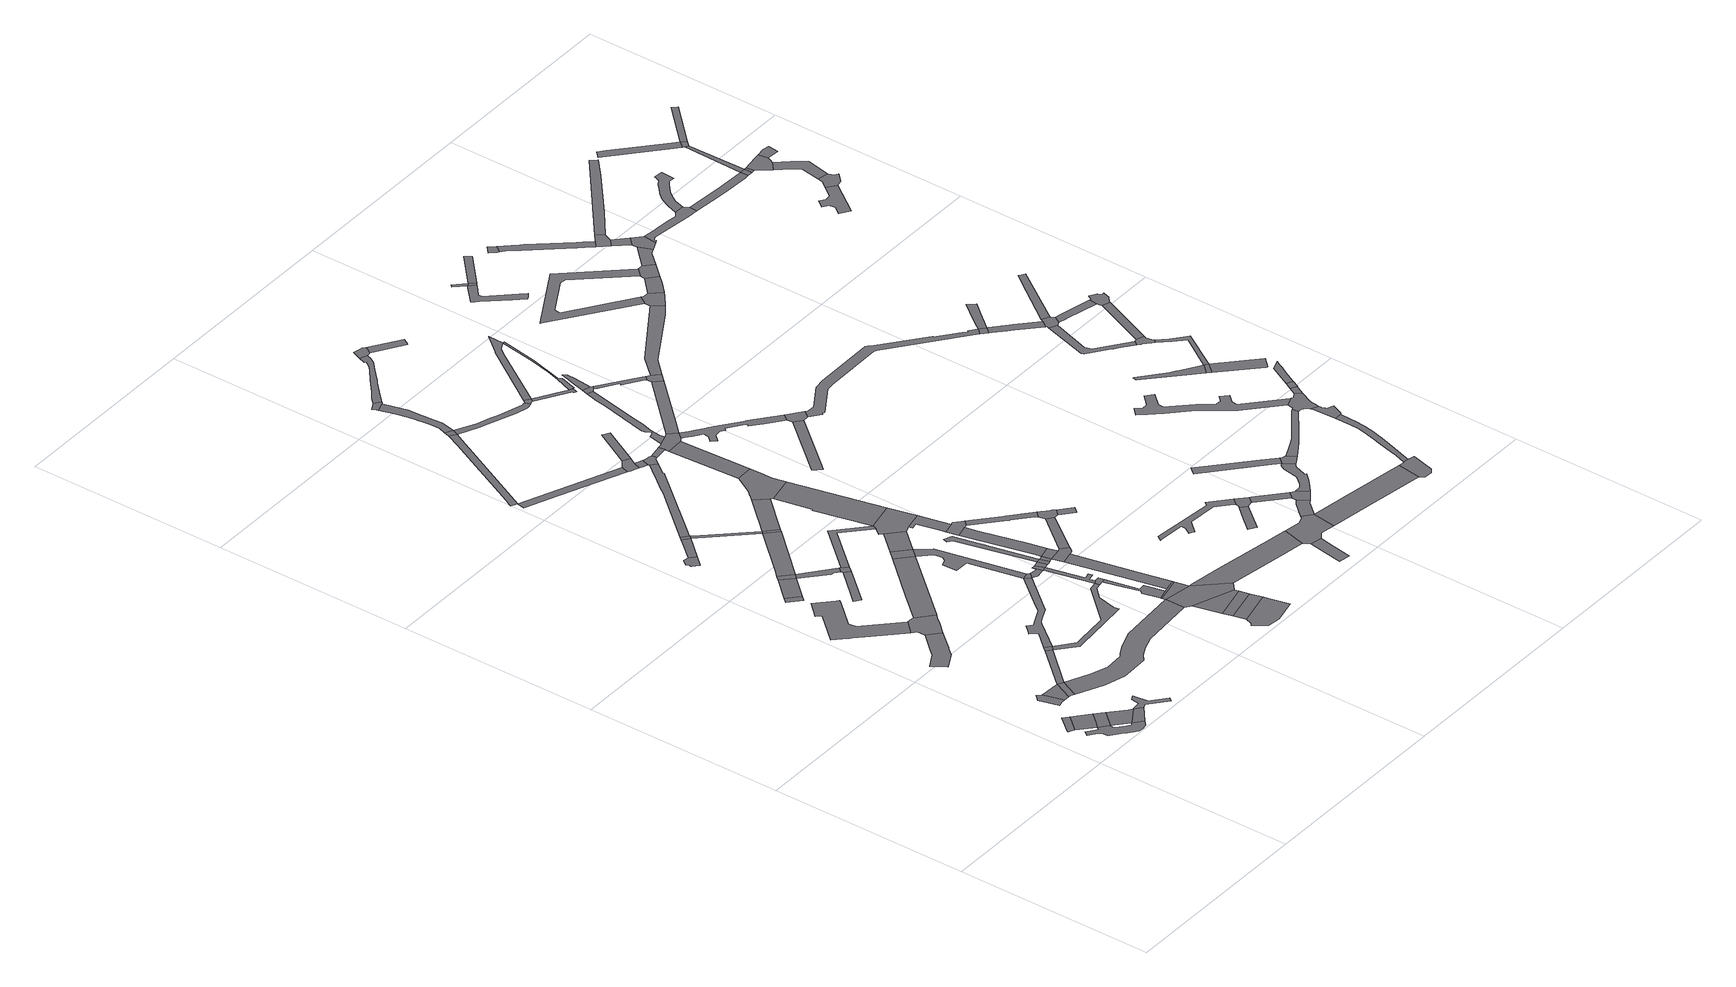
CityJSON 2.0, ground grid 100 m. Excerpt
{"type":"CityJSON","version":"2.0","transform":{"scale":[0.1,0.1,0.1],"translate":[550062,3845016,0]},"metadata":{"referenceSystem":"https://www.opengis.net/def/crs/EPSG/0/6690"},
"CityObjects":{
"road1":{"type":"Road","geometry":[{"type":"MultiSurface","lod":"1","boundaries":[[[0,1,2,3,4,5,6]]]}]},
"road2":{"type":"Road","attributes":{"RoadStructureAttribute.sectionType":"1"},"geometry":[{"type":"MultiSurface","lod":"1","boundaries":[[[6,5,4,3,7,8,9]]]}]},
"road3":{"type":"Road","geometry":[{"type":"MultiSurface","lod":"1","boundaries":[[[10,11,12,13,14,15,16,17,18,19,20,21,22,23,24,25,26,27,28,29,7]]]}]},
"road4":{"type":"Road","geometry":[{"type":"MultiSurface","lod":"1","boundaries":[[[9,8,7,29,30]]]}]},
"road5":{"type":"Road","attributes":{"RoadStructureAttribute.sectionType":"1"},"geometry":[{"type":"MultiSurface","lod":"1","boundaries":[[[31,30,29,24,32]]]}]},
"road6":{"type":"Road","geometry":[{"type":"MultiSurface","lod":"1","boundaries":[[[33,34,35,36,37,38]]]}]},
"road7":{"type":"Road","geometry":[{"type":"MultiSurface","lod":"1","boundaries":[[[32,24,23,39]]]}]},
"road8":{"type":"Road","attributes":{"RoadStructureAttribute.sectionType":"1"},"geometry":[{"type":"MultiSurface","lod":"1","boundaries":[[[38,37,40,41]]]}]},
"road9":{"type":"Road","geometry":[{"type":"MultiSurface","lod":"1","boundaries":[[[41,40,42,43,44]]]}]},
"road10":{"type":"Road","geometry":[{"type":"MultiSurface","lod":"1","boundaries":[[[45,46,47,48,32,39,49,50,51]]]}]},
"road11":{"type":"Road","attributes":{"RoadStructureAttribute.sectionType":"1"},"geometry":[{"type":"MultiSurface","lod":"1","boundaries":[[[52,53,54,55,56,57,58,59,60]]]}]},
"road12":{"type":"Road","attributes":{"RoadStructureAttribute.sectionType":"1"},"geometry":[{"type":"MultiSurface","lod":"1","boundaries":[[[61,41,44,62]]]}]},
"road13":{"type":"Road","attributes":{"RoadStructureAttribute.sectionType":"1"},"geometry":[{"type":"MultiSurface","lod":"1","boundaries":[[[63,64,65,66,67,68,69,70,71,72,73,74,75,76,77,78]]]}]},
"road14":{"type":"Road","attributes":{"RoadStructureAttribute.sectionType":"1"},"geometry":[{"type":"MultiSurface","lod":"1","boundaries":[[[79,80,81,82]]]}]},
"road15":{"type":"Road","geometry":[{"type":"MultiSurface","lod":"1","boundaries":[[[83,78,77,84,85,52,60,86,87,88,89,90]]]}]},
"road16":{"type":"Road","geometry":[{"type":"MultiSurface","lod":"1","boundaries":[[[91,92,61,62,93]]]}]},
"road17":{"type":"Road","attributes":{"RoadStructureAttribute.sectionType":"1"},"geometry":[{"type":"MultiSurface","lod":"1","boundaries":[[[94,79,82,95]]]}]},
"road18":{"type":"Road","geometry":[{"type":"MultiSurface","lod":"1","boundaries":[[[96,97,98,99,100,101,102,103,104,105,106,107]]]}]},
"road19":{"type":"Road","attributes":{"RoadStructureAttribute.sectionType":"1"},"geometry":[{"type":"MultiSurface","lod":"1","boundaries":[[[108,109,110,111,112,113,114,44,43,115,116,117,118,119,120,121]]]}]},
"road20":{"type":"Road","geometry":[{"type":"MultiSurface","lod":"1","boundaries":[[[122,94,95,123]]]}]},
"road21":{"type":"Road","geometry":[{"type":"MultiSurface","lod":"1","boundaries":[[[124,125,126,127,128]]]}]},
"road22":{"type":"Road","attributes":{"RoadStructureAttribute.sectionType":"1"},"geometry":[{"type":"MultiSurface","lod":"1","boundaries":[[[129,130,131,107,106,105,132]]]}]},
"road23":{"type":"Road","attributes":{"RoadStructureAttribute.sectionType":"1"},"geometry":[{"type":"MultiSurface","lod":"1","boundaries":[[[123,95,133,134,135,136]]]}]},
"road24":{"type":"Road","attributes":{"RoadStructureAttribute.sectionType":"1"},"geometry":[{"type":"MultiSurface","lod":"1","boundaries":[[[137,138,90,89,139]]]}]},
"road25":{"type":"Road","geometry":[{"type":"MultiSurface","lod":"1","boundaries":[[[140,129,132,141]]]}]},
"road26":{"type":"Road","attributes":{"RoadStructureAttribute.sectionType":"1"},"geometry":[{"type":"MultiSurface","lod":"1","boundaries":[[[142,143,144,145,146,147,148,149,150,91,93,151,152,153,154,155,156,157]]]}]},
"road27":{"type":"Road","geometry":[{"type":"MultiSurface","lod":"1","boundaries":[[[136,135,124,128,158,159]]]}]},
"road28":{"type":"Road","attributes":{"RoadStructureAttribute.sectionType":"1"},"geometry":[{"type":"MultiSurface","lod":"1","boundaries":[[[160,161,162,163,164,165,166,93,62,167,168,169,170,171,172,173,174,175]]]}]},
"road29":{"type":"Road","attributes":{"RoadStructureAttribute.sectionType":"1"},"geometry":[{"type":"MultiSurface","lod":"1","boundaries":[[[176,177,122,123,178]]]}]},
"road30":{"type":"Road","attributes":{"RoadStructureAttribute.sectionType":"1"},"geometry":[{"type":"MultiSurface","lod":"1","boundaries":[[[179,180,141,132,176,181]]]}]},
"road31":{"type":"Road","attributes":{"RoadStructureAttribute.sectionType":"1"},"geometry":[{"type":"MultiSurface","lod":"1","boundaries":[[[182,183,184,185,186,187,188,189]]]}]},
"road32":{"type":"Road","geometry":[{"type":"MultiSurface","lod":"1","boundaries":[[[181,176,178,190]]]}]},
"road33":{"type":"Road","attributes":{"RoadStructureAttribute.sectionType":"1"},"geometry":[{"type":"MultiSurface","lod":"1","boundaries":[[[187,191,192,193,194,195]]]}]},
"road34":{"type":"Road","geometry":[{"type":"MultiSurface","lod":"1","boundaries":[[[196,137,139,197]]]}]},
"road35":{"type":"Road","attributes":{"RoadStructureAttribute.sectionType":"1"},"geometry":[{"type":"MultiSurface","lod":"1","boundaries":[[[198,159,158,199,200,201]]]}]},
"road36":{"type":"Road","attributes":{"RoadStructureAttribute.sectionType":"1"},"geometry":[{"type":"MultiSurface","lod":"1","boundaries":[[[202,203,204,205,206,207,208,140,141,209,210,211,212,213,214,215,216]]]}]},
"road37":{"type":"Road","geometry":[{"type":"MultiSurface","lod":"1","boundaries":[[[217,142,157,218]]]}]},
"road38":{"type":"Road","attributes":{"RoadStructureAttribute.sectionType":"1"},"geometry":[{"type":"MultiSurface","lod":"1","boundaries":[[[219,220,197,139,221,222,223,224,225,226,227,142,217]]]}]},
"road39":{"type":"Road","attributes":{"RoadStructureAttribute.sectionType":"1"},"geometry":[{"type":"MultiSurface","lod":"1","boundaries":[[[228,229,230,218,157,231,232]]]}]},
"road40":{"type":"Road","attributes":{"RoadStructureAttribute.sectionType":"1"},"geometry":[{"type":"MultiSurface","lod":"1","boundaries":[[[233,234,235,236,237,181,190,238,239]]]}]},
"road41":{"type":"Road","attributes":{"RoadStructureAttribute.sectionType":"1"},"geometry":[{"type":"MultiSurface","lod":"1","boundaries":[[[240,196,197,241]]]}]},
"road42":{"type":"Road","geometry":[{"type":"MultiSurface","lod":"1","boundaries":[[[242,243,160,175,244,245]]]}]},
"road43":{"type":"Road","geometry":[{"type":"MultiSurface","lod":"1","boundaries":[[[246,228,232,247]]]}]},
"road44":{"type":"Road","attributes":{"RoadStructureAttribute.sectionType":"1"},"geometry":[{"type":"MultiSurface","lod":"1","boundaries":[[[248,249,250,251,247,232,252,160,243]]]}]},
"road45":{"type":"Road","attributes":{"RoadStructureAttribute.sectionType":"1"},"geometry":[{"type":"MultiSurface","lod":"1","boundaries":[[[253,254,255,256,245,244,257,258,259,260,261]]]}]},
"road46":{"type":"Road","attributes":{"RoadStructureAttribute.sectionType":"1"},"geometry":[{"type":"MultiSurface","lod":"1","boundaries":[[[262,246,247,263]]]}]},
"road47":{"type":"Road","attributes":{"RoadStructureAttribute.sectionType":"1"},"geometry":[{"type":"MultiSurface","lod":"1","boundaries":[[[264,265,266,267,268,269,270,271]]]}]},
"road48":{"type":"Road","attributes":{"RoadStructureAttribute.sectionType":"1"},"geometry":[{"type":"MultiSurface","lod":"1","boundaries":[[[272,273,274,261,260,275,276]]]}]},
"road49":{"type":"Road","geometry":[{"type":"MultiSurface","lod":"1","boundaries":[[[276,275,108,277]]]}]},
"road50":{"type":"Road","geometry":[{"type":"MultiSurface","lod":"1","boundaries":[[[278,279,280,266,265]]]}]},
"road51":{"type":"Road","attributes":{"RoadStructureAttribute.sectionType":"1"},"geometry":[{"type":"MultiSurface","lod":"1","boundaries":[[[281,282,283,284]]]}]},
"road52":{"type":"Road","attributes":{"RoadStructureAttribute.sectionType":"1"},"geometry":[{"type":"MultiSurface","lod":"1","boundaries":[[[283,282,279,278]]]}]},
"road53":{"type":"Road","geometry":[{"type":"MultiSurface","lod":"1","boundaries":[[[285,262,263,286,287]]]}]},
"road54":{"type":"Road","geometry":[{"type":"MultiSurface","lod":"1","boundaries":[[[288,289,290,291,292,293,294,295,262,285]]]}]},
"road55":{"type":"Road","geometry":[{"type":"MultiSurface","lod":"1","boundaries":[[[296,182,189,297]]]}]},
"road56":{"type":"Road","attributes":{"RoadStructureAttribute.sectionType":"1"},"geometry":[{"type":"MultiSurface","lod":"1","boundaries":[[[298,285,287,299]]]}]},
"road57":{"type":"Road","geometry":[{"type":"MultiSurface","lod":"1","boundaries":[[[108,121,281,284,300,277]]]}]},
"road58":{"type":"Road","attributes":{"RoadStructureAttribute.sectionType":"1"},"geometry":[{"type":"MultiSurface","lod":"1","boundaries":[[[301,302,303,304,273,272]]]}]},
"road59":{"type":"Road","geometry":[{"type":"MultiSurface","lod":"1","boundaries":[[[305,201,200,306,307,308,240,241,309,310,311,312]]]}]},
"road60":{"type":"Road","geometry":[{"type":"MultiSurface","lod":"1","boundaries":[[[313,314,195,194,315,316,317,318,319]]]}]},
"road61":{"type":"Road","attributes":{"RoadStructureAttribute.sectionType":"1"},"geometry":[{"type":"MultiSurface","lod":"1","boundaries":[[[320,321,322,323,324,325,326,327,328,329,330,331,332,333,334,296,297]]]}]},
"road62":{"type":"Road","geometry":[{"type":"MultiSurface","lod":"1","boundaries":[[[335,298,299,336]]]}]},
"road63":{"type":"Road","attributes":{"RoadStructureAttribute.sectionType":"1"},"geometry":[{"type":"MultiSurface","lod":"1","boundaries":[[[337,338,339,340,341,298,335]]]}]},
"road64":{"type":"Road","attributes":{"RoadStructureAttribute.sectionType":"1"},"geometry":[{"type":"MultiSurface","lod":"1","boundaries":[[[342,343,318,317,344,345,346]]]}]},
"road65":{"type":"Road","geometry":[{"type":"MultiSurface","lod":"1","boundaries":[[[347,336,299,303,302,348,349,350,351]]]}]},
"road66":{"type":"Road","attributes":{"RoadStructureAttribute.sectionType":"1"},"geometry":[{"type":"MultiSurface","lod":"1","boundaries":[[[352,353,312,311,354,355,356,357,358,359,360]]]}]},
"road67":{"type":"Road","attributes":{"RoadStructureAttribute.sectionType":"1"},"geometry":[{"type":"MultiSurface","lod":"1","boundaries":[[[361,362,363,364,365,366,367,201,305]]]}]},
"road68":{"type":"Road","geometry":[{"type":"MultiSurface","lod":"1","boundaries":[[[368,369,370,371,372,326,325,373,374]]]}]},
"road69":{"type":"Road","geometry":[{"type":"MultiSurface","lod":"1","boundaries":[[[375,376,377,378,379,380,381,382,383,384,385,233,239,362,361]]]}]},
"road70":{"type":"Road","geometry":[{"type":"MultiSurface","lod":"1","boundaries":[[[386,387,388,360,359,340,339,389,390,391,392]]]}]},
"road71":{"type":"Road","geometry":[{"type":"MultiSurface","lod":"1","boundaries":[[[393,394,395,396,346,345,202,216,397,398,399]]]}]},
"road72":{"type":"Road","attributes":{"RoadStructureAttribute.sectionType":"1"},"geometry":[{"type":"MultiSurface","lod":"1","boundaries":[[[400,401,402,313,319]]]}]},
"road73":{"type":"Road","attributes":{"RoadStructureAttribute.sectionType":"1"},"geometry":[{"type":"MultiSurface","lod":"1","boundaries":[[[403,404,405,406,407,408,297,189,409,410,411,412,413,414,415,416,417]]]}]},
"road74":{"type":"Road","attributes":{"RoadStructureAttribute.sectionType":"1"},"geometry":[{"type":"MultiSurface","lod":"1","boundaries":[[[418,419,399,398,420]]]}]},
"road75":{"type":"Road","attributes":{"RoadStructureAttribute.sectionType":"1"},"geometry":[{"type":"MultiSurface","lod":"1","boundaries":[[[421,422,381,380]]]}]},
"road76":{"type":"Road","attributes":{"RoadStructureAttribute.sectionType":"1"},"geometry":[{"type":"MultiSurface","lod":"1","boundaries":[[[423,424,347,351,425,426]]]}]},
"road77":{"type":"Road","attributes":{"RoadStructureAttribute.sectionType":"1"},"geometry":[{"type":"MultiSurface","lod":"1","boundaries":[[[427,428,429,430,392,391,431,432,433,434,435,436]]]}]},
"road78":{"type":"Road","attributes":{"RoadStructureAttribute.sectionType":"1"},"geometry":[{"type":"MultiSurface","lod":"1","boundaries":[[[437,438,439,440,441,442,443,444,445,368,374,446,447,448,449,450,451,452,453,454]]]}]},
"road79":{"type":"Road","geometry":[{"type":"MultiSurface","lod":"1","boundaries":[[[455,456,457,458,418,420,459,422,421,460,461,462]]]}]},
"road80":{"type":"Road","attributes":{"RoadStructureAttribute.sectionType":"1"},"geometry":[{"type":"MultiSurface","lod":"1","boundaries":[[[463,464,465,277,300,466,467,468]]]}]},
"road81":{"type":"Road","geometry":[{"type":"MultiSurface","lod":"1","boundaries":[[[469,470,471,472,436,435,473,474,423,426,475,476,477]]]}]},
"road82":{"type":"Road","geometry":[{"type":"MultiSurface","lod":"1","boundaries":[[[478,479,417,416,480,481,482,483]]]}]},
"road83":{"type":"Road","attributes":{"RoadStructureAttribute.sectionType":"1"},"geometry":[{"type":"MultiSurface","lod":"1","boundaries":[[[484,485,486,487,488,489,490,491,492,493,457,456,494,495,496,497,498]]]}]},
"road84":{"type":"Road","geometry":[{"type":"MultiSurface","lod":"1","boundaries":[[[499,500,501,477,476]]]}]},
"road85":{"type":"Road","attributes":{"RoadStructureAttribute.sectionType":"1"},"geometry":[{"type":"MultiSurface","lod":"1","boundaries":[[[502,503,504,505,506,507,508,509,510,483,482]]]}]},
"road86":{"type":"Road","geometry":[{"type":"MultiSurface","lod":"1","boundaries":[[[511,437,454,512,513,514,515,516,517]]]}]},
"road87":{"type":"Road","attributes":{"RoadStructureAttribute.sectionType":"1"},"geometry":[{"type":"MultiSurface","lod":"1","boundaries":[[[518,519,520,521,522,523]]]}]},
"road88":{"type":"Road","attributes":{"RoadStructureAttribute.sectionType":"1"},"geometry":[{"type":"MultiSurface","lod":"1","boundaries":[[[524,525,526,527,528,529,530,531,462,461,532,533,534,535,536,537,538,539,540,541,542,543,544,545,546,547,548,549,550,551,552,553,554,555]]]}]},
"road89":{"type":"Road","attributes":{"RoadStructureAttribute.sectionType":"1"},"geometry":[{"type":"MultiSurface","lod":"1","boundaries":[[[556,557,558,559,560,561]]]}]},
"road90":{"type":"Road","attributes":{"RoadStructureAttribute.sectionType":"1"},"geometry":[{"type":"MultiSurface","lod":"1","boundaries":[[[562,563,564,455,462,565,566]]]}]},
"road91":{"type":"Road","attributes":{"RoadStructureAttribute.sectionType":"1"},"geometry":[{"type":"MultiSurface","lod":"1","boundaries":[[[567,568,569,570,571,572,573,574,575,576,577,578,579,580,581,582,583,584,585]]]}]},
"road92":{"type":"Road","geometry":[{"type":"MultiSurface","lod":"1","boundaries":[[[586,484,498,587,588,589]]]}]},
"road93":{"type":"Road","geometry":[{"type":"MultiSurface","lod":"1","boundaries":[[[590,591,592,514,513]]]}]},
"road94":{"type":"Road","attributes":{"RoadStructureAttribute.sectionType":"1"},"geometry":[{"type":"MultiSurface","lod":"1","boundaries":[[[593,594,595,478,483,596,597,598,599]]]}]},
"road95":{"type":"Road","attributes":{"RoadStructureAttribute.sectionType":"1"},"geometry":[{"type":"MultiSurface","lod":"1","boundaries":[[[600,601,602,603,604,605,586,589]]]}]},
"road96":{"type":"Road","attributes":{"RoadStructureAttribute.sectionType":"1"},"geometry":[{"type":"MultiSurface","lod":"1","boundaries":[[[606,607,608,609,610,611,612,613,614,615,599]]]}]},
"road97":{"type":"Road","geometry":[{"type":"MultiSurface","lod":"1","boundaries":[[[616,617,618,619,620,621,622,623,624]]]}]},
"road98":{"type":"Road","attributes":{"RoadStructureAttribute.sectionType":"1"},"geometry":[{"type":"MultiSurface","lod":"1","boundaries":[[[625,626,588,587,627,628,629,630,631,632,633,634]]]}]},
"road99":{"type":"Road","geometry":[{"type":"MultiSurface","lod":"1","boundaries":[[[635,636,637,468,467,556,561,638,639,640]]]}]},
"road100":{"type":"Road","geometry":[{"type":"MultiSurface","lod":"1","boundaries":[[[555,554,518,523,641,642]]]}]},
"road101":{"type":"Road","geometry":[{"type":"MultiSurface","lod":"1","boundaries":[[[634,633,643,562,566,644,645]]]}]},
"road102":{"type":"Road","geometry":[{"type":"MultiSurface","lod":"1","boundaries":[[[585,584,646,647,616,624,648,649]]]}]},
"road103":{"type":"Road","attributes":{"RoadStructureAttribute.sectionType":"1"},"geometry":[{"type":"MultiSurface","lod":"1","boundaries":[[[650,651,635,640,652,653]]]}]},
"road104":{"type":"Road","attributes":{"RoadStructureAttribute.sectionType":"1"},"geometry":[{"type":"MultiSurface","lod":"1","boundaries":[[[654,649,648,655,656,657]]]}]},
"road105":{"type":"Road","geometry":[{"type":"MultiSurface","lod":"1","boundaries":[[[657,656,650,653,658,659,660]]]}]},
"road106":{"type":"Road","attributes":{"RoadStructureAttribute.sectionType":"1"},"geometry":[{"type":"MultiSurface","lod":"1","boundaries":[[[661,640,639,662,663,664]]]}]},
"road107":{"type":"Road","attributes":{"RoadStructureAttribute.sectionType":"1"},"geometry":[{"type":"MultiSurface","lod":"1","boundaries":[[[665,666,667,668,669,670,671]]]}]},
"road108":{"type":"Road","attributes":{"RoadStructureAttribute.sectionType":"1"},"geometry":[{"type":"MultiSurface","lod":"1","boundaries":[[[670,672,673,674,675,676,677,660,659,678,679,680,681,682,683,684,685,686]]]}]},
"road109":{"type":"Road","attributes":{"RoadStructureAttribute.sectionType":"1"},"geometry":[{"type":"MultiSurface","lod":"1","boundaries":[[[687,688,645,644,689,690,691]]]}]},
"road110":{"type":"Road","attributes":{"RoadStructureAttribute.sectionType":"1"},"geometry":[{"type":"MultiSurface","lod":"1","boundaries":[[[692,693,694,695,696,697,698,699,700,701,702,703,704,705,706]]]}]},
"road111":{"type":"Road","geometry":[{"type":"MultiSurface","lod":"1","boundaries":[[[707,708,692,709]]]}]},
"road112":{"type":"Road","geometry":[{"type":"MultiSurface","lod":"1","boundaries":[[[710,671,670,686,711,712,713]]]}]},
"road113":{"type":"Road","geometry":[{"type":"MultiSurface","lod":"1","boundaries":[[[709,692,706,714]]]}]},
"road114":{"type":"Road","attributes":{"RoadStructureAttribute.sectionType":"1"},"geometry":[{"type":"MultiSurface","lod":"1","boundaries":[[[715,716,717,718,719,720,721,722,723,724,725,726,727,728,729,642,641,730,731,732,733,734,735,736,737,738,739,740]]]}]},
"road115":{"type":"Road","attributes":{"RoadStructureAttribute.sectionType":"1"},"geometry":[{"type":"MultiSurface","lod":"1","boundaries":[[[741,742,743,744,745,746,747,748,749,750,751,752,753]]]}]},
"road116":{"type":"Road","attributes":{"RoadStructureAttribute.sectionType":"1"},"geometry":[{"type":"MultiSurface","lod":"1","boundaries":[[[754,709,714,755]]]}]},
"road117":{"type":"Road","geometry":[{"type":"MultiSurface","lod":"1","boundaries":[[[756,664,663,757,758,759,760,761,762,763]]]}]},
"road118":{"type":"Road","geometry":[{"type":"MultiSurface","lod":"1","boundaries":[[[764,765,747,746,766,767,687,691,768,769,770]]]}]},
"road119":{"type":"Road","attributes":{"RoadStructureAttribute.sectionType":"1"},"geometry":[{"type":"MultiSurface","lod":"1","boundaries":[[[771,772,773,774,775,713,712,776,777,778,779,780]]]}]},
"road120":{"type":"Road","geometry":[{"type":"MultiSurface","lod":"1","boundaries":[[[781,782,783,784,785,786,787,788,789,790,791,792,793,794,795,796,797,798,799,800,801,802,803]]]}]},
"road121":{"type":"Road","attributes":{"RoadStructureAttribute.sectionType":"1"},"geometry":[{"type":"MultiSurface","lod":"1","boundaries":[[[804,805,770,769,806,807,808]]]}]},
"road122":{"type":"Road","attributes":{"RoadStructureAttribute.sectionType":"1"},"geometry":[{"type":"MultiSurface","lod":"1","boundaries":[[[809,810,811,812,813,814,815,816,817,818,819,820,821,822,823,824,825,826,827,828,763,762]]]}]},
"road123":{"type":"Road","geometry":[{"type":"MultiSurface","lod":"1","boundaries":[[[829,830,831,832,833]]]}]},
"road124":{"type":"Road","geometry":[{"type":"MultiSurface","lod":"1","boundaries":[[[753,752,804,808,834,835]]]}]},
"road125":{"type":"Road","attributes":{"RoadStructureAttribute.sectionType":"1"},"geometry":[{"type":"MultiSurface","lod":"1","boundaries":[[[836,837,838,839,840,841,833,832,842,843,844,845,846,847,848,849,850]]]}]},
"road126":{"type":"Road","geometry":[{"type":"MultiSurface","lod":"1","boundaries":[[[851,852,853,821,820,854,855,856,857,858,859,860]]]}]},
"road127":{"type":"Road","geometry":[{"type":"MultiSurface","lod":"1","boundaries":[[[861,862,863,803,802,864,865,866,771,780,867,868,869,870,871,872,873,874,875,851,860,876,877,878,879,880,881]]]}]},
"road128":{"type":"Road","attributes":{"RoadStructureAttribute.sectionType":"1"},"geometry":[{"type":"MultiSurface","lod":"1","boundaries":[[[882,883,884,885,886,887,888,889,890,891,892]]]}]},
"road129":{"type":"Road","geometry":[{"type":"MultiSurface","lod":"1","boundaries":[[[740,739,893,894]]]}]},
"road130":{"type":"Road","attributes":{"RoadStructureAttribute.sectionType":"1"},"geometry":[{"type":"MultiSurface","lod":"1","boundaries":[[[895,896,835,834,897,898]]]}]},
"road131":{"type":"Road","attributes":{"RoadStructureAttribute.sectionType":"1"},"geometry":[{"type":"MultiSurface","lod":"1","boundaries":[[[899,861,881,900,901,902]]]}]},
"road132":{"type":"Road","geometry":[{"type":"MultiSurface","lod":"1","boundaries":[[[903,904,850,849,905,906,907]]]}]},
"road133":{"type":"Road","geometry":[{"type":"MultiSurface","lod":"1","boundaries":[[[892,891,908,909]]]}]},
"road134":{"type":"Road","attributes":{"RoadStructureAttribute.sectionType":"1"},"geometry":[{"type":"MultiSurface","lod":"1","boundaries":[[[910,911,912,913,914,915,894,893,916,917,918,919,920]]]}]},
"road135":{"type":"Road","attributes":{"RoadStructureAttribute.sectionType":"1"},"geometry":[{"type":"MultiSurface","lod":"1","boundaries":[[[906,905,921,922]]]}]},
"road136":{"type":"Road","geometry":[{"type":"MultiSurface","lod":"1","boundaries":[[[923,899,902,924,925]]]}]},
"road137":{"type":"Road","geometry":[{"type":"MultiSurface","lod":"1","boundaries":[[[926,927,928,929,930,931,932,740,894]]]}]},
"road138":{"type":"Road","attributes":{"RoadStructureAttribute.sectionType":"1"},"geometry":[{"type":"MultiSurface","lod":"1","boundaries":[[[933,934,935,936,937,938,939,940,941,942,943,944,945,946]]]}]},
"road139":{"type":"Road","geometry":[{"type":"MultiSurface","lod":"1","boundaries":[[[947,922,921,948,895,898,949,950]]]}]},
"road140":{"type":"Road","attributes":{"RoadStructureAttribute.sectionType":"1"},"geometry":[{"type":"MultiSurface","lod":"1","boundaries":[[[951,909,908,952,953,954]]]}]},
"road141":{"type":"Road","attributes":{"RoadStructureAttribute.sectionType":"1"},"geometry":[{"type":"MultiSurface","lod":"1","boundaries":[[[955,956,957,958,959,960,961,923,925]]]}]},
"road142":{"type":"Road","geometry":[{"type":"MultiSurface","lod":"1","boundaries":[[[962,920,919,963,933,946,964,965,966]]]}]},
"road143":{"type":"Road","geometry":[{"type":"MultiSurface","lod":"1","boundaries":[[[967,968,942,941,969,970,971,972,973,974,975,976,977,978,979]]]}]},
"road144":{"type":"Road","attributes":{"RoadStructureAttribute.sectionType":"1"},"geometry":[{"type":"MultiSurface","lod":"1","boundaries":[[[980,981,982,976,975,983,984,892,909]]]}]},
"road145":{"type":"Road","attributes":{"RoadStructureAttribute.sectionType":"1"},"geometry":[{"type":"MultiSurface","lod":"1","boundaries":[[[985,986,987,988,965,964,989,990,991,992]]]}]},
"road146":{"type":"Road","attributes":{"RoadStructureAttribute.sectionType":"1"},"geometry":[{"type":"MultiSurface","lod":"1","boundaries":[[[993,967,979,994]]]}]},
"road147":{"type":"Road","geometry":[{"type":"MultiSurface","lod":"1","boundaries":[[[995,996,997,998,999,950,949,1000,1001,1002,1003,1004,1005,1006,1007,1008,1009]]]}]},
"road148":{"type":"Road","geometry":[{"type":"MultiSurface","lod":"1","boundaries":[[[1010,1011,1012,1013,1014,1015,1016,962,966]]]}]},
"road149":{"type":"Road","attributes":{"RoadStructureAttribute.sectionType":"1"},"geometry":[{"type":"MultiSurface","lod":"1","boundaries":[[[1017,1018,903,907,1019,1020,1021]]]}]},
"road150":{"type":"Road","geometry":[{"type":"MultiSurface","lod":"1","boundaries":[[[1022,1023,1024,992,991,993,994,1025,1026,1027,1028,1029,1030,1031,1032]]]}]},
"road151":{"type":"Road","attributes":{"RoadStructureAttribute.sectionType":"1"},"geometry":[{"type":"MultiSurface","lod":"1","boundaries":[[[1033,1034,1035,1036,1037,1038,1039,1040,1041,1042,1043,1044,1045,1046,1047,1048,1049,1050,1051,1052,1009,1008]]]}]},
"road152":{"type":"Road","attributes":{"RoadStructureAttribute.sectionType":"1"},"geometry":[{"type":"MultiSurface","lod":"1","boundaries":[[[1053,1054,1055,1007,1006,1056,1057,1058,1059,1060]]]}]},
"road153":{"type":"Road","geometry":[{"type":"MultiSurface","lod":"1","boundaries":[[[1061,1062,1063,1064,1065,1066,1067,1068,1069,1070,1071,1072]]]}]},
"road154":{"type":"Road","attributes":{"RoadStructureAttribute.sectionType":"1"},"geometry":[{"type":"MultiSurface","lod":"1","boundaries":[[[1073,1074,1075,1076,1077,1078,1079,1080,1081]]]}]},
"road155":{"type":"Road","geometry":[{"type":"MultiSurface","lod":"1","boundaries":[[[1060,1059,1082,1083]]]}]},
"road156":{"type":"Road","geometry":[{"type":"MultiSurface","lod":"1","boundaries":[[[1084,1083,1082,1085]]]}]},
"road157":{"type":"Road","attributes":{"RoadStructureAttribute.sectionType":"1"},"geometry":[{"type":"MultiSurface","lod":"1","boundaries":[[[1086,1060,1083,1087]]]}]},
"road158":{"type":"Road","geometry":[{"type":"MultiSurface","lod":"1","boundaries":[[[1088,1089,1090,1061,1072,1091,1092,1093,1094,1095]]]}]},
"road159":{"type":"Road","attributes":{"RoadStructureAttribute.sectionType":"1"},"geometry":[{"type":"MultiSurface","lod":"1","boundaries":[[[1096,1097,1084,1085,1098,1099,1100,1101]]]}]},
"road160":{"type":"Road","attributes":{"RoadStructureAttribute.sectionType":"1"},"geometry":[{"type":"MultiSurface","lod":"1","boundaries":[[[1102,1103,1099,1098,1104,1105,1088,1095]]]}]},
"road161":{"type":"Road","geometry":[{"type":"MultiSurface","lod":"1","boundaries":[[[1081,1080,1086,1087,1106]]]}]},
"road162":{"type":"Road","geometry":[{"type":"MultiSurface","lod":"1","boundaries":[[[1107,1096,1101,1108,1109,1110]]]}]},
"road163":{"type":"Road","attributes":{"RoadStructureAttribute.sectionType":"1"},"geometry":[{"type":"MultiSurface","lod":"1","boundaries":[[[1111,1081,1106,1112]]]}]}
},
"vertices":[
[172,335,0],[110,258,0],[106,249,0],[135,237,0],[187,297,0],[188,297,0],[200,311,0],
[210,170,0],[228,191,0],[275,245,0],
[199,156,0],[151,193,0],[136,170,0],[174,141,0],[184,126,0],[187,98,0],[194,91,0],[247,51,0],[252,42,0],[275,22,0],[297,9,0],[320,5,0],[347,12,0],[368,34,0],[325,70,0],[312,62,0],[292,74,0],[257,104,0],[249,119,0],[253,132,0],
[318,207,0],
[394,140,0],[410,126,0],
[240,523,0],[215,496,0],[241,397,0],[266,404,0],[286,403,0],[259,504,0],
[446,96,0],
[314,402,0],[358,498,0],
[328,402,0],[346,394,0],[388,485,0],
[496,111,0],[486,186,0],[463,174,0],[459,134,0],[469,106,0],[557,32,0],[571,49,0],
[310,1174,0],[235,1090,0],[211,1063,0],[135,1020,0],[181,953,0],[260,998,0],[289,1031,0],[294,1037,0],[369,1123,0],
[526,689,0],[551,667,0],
[181,1451,0],[179,1476,0],[177,1491,0],[285,1612,0],[294,1623,0],[284,1632,0],[202,1709,0],[135,1637,0],[157,1617,0],[37,1480,0],[72,1445,0],[96,1422,0],[104,1414,0],[162,1358,0],[286,1235,0],[342,1292,0],
[163,1825,0],[141,1801,0],[200,1749,0],[221,1772,0],
[370,1291,0],[309,1213,0],[310,1176,0],[417,1177,0],[438,1202,0],[443,1208,0],[458,1224,0],[382,1290,0],
[543,709,0],[535,700,0],[571,685,0],
[257,1929,0],[313,1873,0],
[132,2339,0],[127,2340,0],[104,2314,0],[112,2307,0],[112,2303,0],[112,2289,0],[112,2287,0],[139,2263,0],[141,2262,0],[183,2310,0],[180,2313,0],[154,2336,0],
[1146,501,0],[847,477,0],[756,444,0],[708,419,0],[689,405,0],[596,402,0],[509,429,0],[482,331,0],[585,301,0],[726,306,0],[758,333,0],[802,356,0],[871,380,0],[1144,402,0],
[273,1947,0],[332,1893,0],
[470,1736,0],[362,1616,0],[325,1573,0],[355,1550,0],[496,1713,0],
[244,2441,0],[212,2404,0],[157,2339,0],[275,2415,0],
[427,1770,0],[442,1768,0],[465,1746,0],[485,1770,0],
[676,1624,0],[498,1422,0],[751,1558,0],
[256,2455,0],[287,2429,0],
[899,1085,0],[769,921,0],[746,891,0],[675,857,0],[652,845,0],[626,865,0],[590,826,0],[584,820,0],[615,790,0],[602,724,0],[678,820,0],[687,831,0],[715,845,0],[769,871,0],[787,893,0],[924,1058,0],
[519,1740,0],[492,1763,0],
[1057,817,0],[1014,809,0],[977,767,0],[856,632,0],[842,631,0],[694,618,0],[661,615,0],[644,588,0],[673,591,0],[843,607,0],[968,619,0],[963,645,0],[983,739,0],[1003,760,0],[1032,789,0],[1060,794,0],
[492,2187,0],[296,1971,0],[551,2133,0],
[342,2367,0],[294,2419,0],[503,2199,0],
[257,3707,0],[225,3638,0],[22,3221,0],[7,3193,0],[2,3182,0],[34,3166,0],[264,3638,0],[289,3684,0],
[561,2145,0],
[26,3128,0],[191,3060,0],[364,2988,0],[504,2929,0],[519,2966,0],
[711,1664,0],[785,1598,0],
[675,1975,0],[686,1933,0],[812,1814,0],[824,1839,0],
[604,2882,0],[553,2816,0],[550,2812,0],[489,2732,0],[485,2727,0],[473,2711,0],[319,2530,0],[293,2437,0],[306,2452,0],[520,2707,0],[585,2785,0],[594,2795,0],[590,2800,0],[589,2801,0],[634,2859,0],
[937,1093,0],[947,1086,0],
[929,1113,0],[842,1527,0],[810,1499,0],[815,1474,0],[815,1457,0],[803,1437,0],[771,1426,0],[774,1351,0],[846,1352,0],
[984,1101,0],[987,1079,0],[969,1081,0],[954,1048,0],[999,1056,0],
[663,2375,0],[593,2299,0],[534,2234,0],[517,2214,0],[511,2208,0],[576,2161,0],[717,2316,0],
[801,1766,0],[875,1699,0],
[1097,830,0],[1074,827,0],[1082,797,0],[1103,802,0],
[1004,1104,0],[1022,1059,0],
[1066,854,0],[1101,862,0],[1096,882,0],[1063,873,0],[1001,1048,0],
[1169,638,0],[1141,635,0],[1136,650,0],[1120,725,0],[1100,731,0],[1129,625,0],[1119,608,0],[1140,525,0],[1194,541,0],
[1034,1111,0],[1047,1064,0],
[1416,151,0],[1410,175,0],[1236,133,0],[1224,99,0],[1212,89,0],[1256,28,0],[1321,21,0],[1440,50,0],
[1269,557,0],[1212,543,0],[1201,542,0],[1141,519,0],[1271,550,0],
[1286,481,0],
[1395,236,0],[1219,194,0],[1231,149,0],
[1173,379,0],[1207,244,0],[1383,286,0],[1378,306,0],
[1054,1114,0],[1059,1067,0],[1069,1070,0],
[1052,1122,0],[965,1518,0],[955,1523,0],[951,1525,0],[925,1535,0],[917,1513,0],[941,1498,0],[940,1496,0],
[265,3735,0],[300,3714,0],
[1079,1122,0],[1089,1077,0],
[1416,341,0],
[1240,689,0],[1165,1033,0],[1103,1019,0],[1174,709,0],
[966,1872,0],[785,1781,0],[800,1767,0],[816,1784,0],[888,1704,0],[896,1708,0],[908,1713,0],[998,1733,0],
[559,2996,0],[523,2969,0],[523,2921,0],[547,2912,0],[561,2906,0],[576,2943,0],[595,2977,0],
[316,3787,0],[313,3830,0],[310,3884,0],[309,3890,0],[304,3964,0],[274,4077,0],[227,4063,0],[250,3990,0],[264,3928,0],[269,3888,0],[269,3886,0],[269,3884,0],[273,3858,0],[277,3821,0],[278,3771,0],
[1140,1137,0],[1152,1088,0],
[1120,1222,0],[1063,1457,0],[1050,1514,0],[990,1500,0],[1072,1152,0],
[588,2938,0],[586,2938,0],[583,2896,0],[601,2889,0],[613,2927,0],
[1169,1093,0],[1172,1035,0],[1185,1038,0],[1196,1053,0],[1205,1065,0],
[1006,1697,0],[1003,1714,0],[913,1693,0],[932,1698,0],[943,1700,0],[947,1683,0],[969,1591,0],[975,1563,0],[1034,1576,0],
[860,2334,0],[727,2303,0],[728,2299,0],[764,2121,0],[758,2119,0],[756,2119,0],[759,2109,0],
[253,4111,0],[216,4091,0],[217,4089,0],[225,4070,0],[225,4068,0],[277,4081,0],[285,4089,0],
[846,2394,0],[846,2397,0],[845,2417,0],[845,2423,0],[844,2447,0],[841,2517,0],[755,2513,0],[709,2430,0],[701,2420,0],[683,2400,0],[684,2398,0],
[1077,1552,0],[1047,1579,0],[1044,1578,0],[1058,1517,0],[1062,1518,0],[1067,1519,0],[1088,1543,0],
[653,2918,0],[650,2919,0],[632,2922,0],[615,2926,0],[657,2888,0],[669,2889,0],[665,2917,0],
[693,3162,0],[676,3171,0],[658,3181,0],
[643,3590,0],[633,3589,0],[561,3609,0],[506,3626,0],[471,3640,0],[406,3662,0],[387,3639,0],[431,3623,0],[538,3583,0],[565,3573,0],[628,3559,0],[640,3559,0],[646,3561,0],[659,3566,0],[649,3591,0],
[733,2930,0],[685,2921,0],[736,2897,0],
[826,2879,0],[737,2875,0],
[1310,1274,0],[1290,1248,0],[1329,1230,0],[1342,1247,0],
[1315,1345,0],[1225,1424,0],[1224,1425,0],[1215,1432,0],[1204,1398,0],[1210,1392,0],[1212,1391,0],[1293,1319,0],[1304,1309,0],[1327,1335,0],
[487,4358,0],[474,4325,0],[481,4319,0],[464,4294,0],[442,4272,0],[389,4230,0],[317,4168,0],[280,4138,0],[269,4128,0],[313,4118,0],[387,4189,0],[397,4198,0],[457,4255,0],[473,4270,0],[500,4297,0],[516,4324,0],[523,4342,0],[524,4343,0],
[832,2962,0],[813,2954,0],[758,2936,0],[746,2932,0],[736,2894,0],[841,2891,0],[844,2893,0],[869,2923,0],
[1730,412,0],[1464,454,0],[1304,478,0],[1680,299,0],[1830,277,0],[1860,392,0],
[1380,1289,0],[1374,1294,0],[1360,1306,0],[1343,1321,0],[1306,1300,0],[1306,1297,0],[1366,1250,0],[1367,1250,0],[1392,1278,0],
[661,3604,0],[656,3596,0],[673,3571,0],[676,3572,0],[678,3571,0],[688,3585,0],
[865,3413,0],[847,3349,0],[846,3343,0],[843,3315,0],[842,3309,0],[787,3061,0],[790,3046,0],[805,3024,0],[795,3011,0],[775,3006,0],[808,2979,0],[812,3031,0],[827,3084,0],[841,3159,0],[896,3405,0],
[1428,1195,0],[1441,1209,0],[1454,1224,0],
[838,3473,0],[838,3468,0],[840,3466,0],[848,3461,0],[851,3460,0],[854,3472,0],[858,3484,0],[835,3497,0],[823,3504,0],
[505,4405,0],[532,4345,0],[544,4348,0],[568,4385,0],[556,4393,0],[553,4395,0],[550,4396,0],
[1229,2578,0],[994,2299,0],[1009,2283,0],[1029,2262,0],[1047,2284,0],[1268,2547,0],
[1121,2741,0],[1115,2745,0],[1107,2751,0],[1020,2814,0],[979,2845,0],[965,2855,0],[934,2877,0],[908,2895,0],[857,2883,0],[885,2863,0],[913,2843,0],[927,2833,0],[925,2811,0],[925,2802,0],[900,2777,0],[912,2767,0],[925,2755,0],[950,2785,0],[956,2786,0],[985,2790,0],[1004,2776,0],[1007,2774,0],[1012,2780,0],[1017,2786,0],[1092,2731,0],[1096,2728,0],[1100,2725,0],[1091,2714,0],[1144,2671,0],[1220,2613,0],[1226,2608,0],[1250,2640,0],
[1849,244,0],[1834,155,0],[1820,69,0],[1877,60,0],[1894,155,0],[1909,235,0],
[1102,3243,0],[888,3020,0],[870,3001,0],[927,2983,0],[1140,3207,0],
[1822,794,0],[1808,776,0],[1497,806,0],[1489,794,0],[1482,781,0],[1488,781,0],[1617,772,0],[1617,762,0],[1617,752,0],[1617,747,0],[1596,716,0],[1595,715,0],[1608,707,0],[1620,700,0],[1670,758,0],[1815,748,0],[1882,686,0],[1888,681,0],[1915,712,0],
[874,3446,0],[908,3415,0],[924,3427,0],[913,3435,0],
[693,4255,0],[704,4271,0],[714,4288,0],
[950,4010,0],[877,3921,0],[873,3917,0],[876,3867,0],[902,3903,0],[909,3912,0],[948,3932,0],
[920,3487,0],[925,3532,0],[924,3567,0],[913,3585,0],[897,3531,0],[895,3522,0],
[934,3845,0],[918,3750,0],[894,3647,0],[874,3579,0],[843,3494,0],[865,3484,0],[892,3569,0],[882,3589,0],[925,3747,0],[956,3931,0],
[1880,654,0],[1826,592,0],[1772,529,0],[1789,517,0],[1806,505,0],[1807,504,0],[1879,592,0],[1908,628,0],[1909,628,0],
[1109,3296,0],[1023,3359,0],[921,3405,0],[918,3418,0],[924,3402,0],[1012,3345,0],[1006,3337,0],[1095,3276,0],[1102,3270,0],[1120,3288,0],
[1987,403,0],[1975,389,0],[1942,378,0],[1941,258,0],[2015,247,0],[2033,364,0],
[1299,2550,0],[1324,2583,0],
[1102,3263,0],[1173,3242,0],[1138,3276,0],
[1888,665,0],[1888,663,0],[1940,636,0],[1966,666,0],
[2073,492,0],[2047,473,0],[2089,431,0],[2106,442,0],
[1975,658,0],[1944,632,0],[2073,516,0],[2100,547,0],
[2119,451,0],[2158,481,0],[2119,531,0],
[2221,337,0],[2222,216,0],[2526,170,0],[2544,289,0],
[2217,791,0],[1990,996,0],[1975,979,0],[1960,961,0],[2217,733,0],[2250,704,0],[2279,736,0],
[2239,696,0],[2223,671,0],[2218,647,0],[2208,591,0],[2176,550,0],[2156,536,0],[2185,502,0],[2219,535,0],[2243,559,0],[2254,570,0],[2246,576,0],[2249,585,0],[2267,634,0],[2273,645,0],[2283,651,0],
[1550,3587,0],[1222,3372,0],[1249,3321,0],[1538,3498,0],[1591,3538,0],
[1195,4307,0],[1187,4300,0],[1108,4224,0],[1120,4210,0],[1132,4197,0],[1227,4091,0],[1273,4041,0],[1290,4052,0],[1307,4063,0],[1281,4091,0],[1170,4210,0],[1170,4212,0],[1170,4230,0],[1216,4271,0],[1225,4279,0],
[1160,4368,0],[1147,4356,0],[1212,4317,0],
[2290,727,0],[2294,657,0],[2331,681,0],[2305,721,0],
[1237,4290,0],
[2252,2356,0],[2230,2373,0],[2224,2378,0],[2223,2376,0],[2219,2372,0],[2201,2388,0],[2097,2469,0],[2101,2474,0],[1884,2647,0],[1876,2654,0],[1866,2662,0],[1553,2658,0],[1495,2649,0],[1373,2571,0],[1336,2573,0],[1354,2508,0],[1362,2518,0],[1371,2511,0],[1513,2601,0],[1556,2607,0],[1859,2611,0],[1872,2606,0],[2201,2349,0],[2224,2331,0],[2236,2321,0],[2261,2349,0],
[1480,4073,0],[1166,3893,0],[1159,3889,0],[1166,3885,0],[1501,3651,0],[1550,3617,0],[1578,3658,0],[1275,3869,0],[1278,3899,0],[1453,4001,0],[1483,3996,0],[1701,3755,0],[1736,3792,0],
[1360,4451,0],[1381,4422,0],
[2574,284,0],[2533,162,0],[2542,148,0],[2581,143,0],[2604,161,0],[2636,276,0],[2601,282,0],[2575,287,0],
[1589,3649,0],[1588,3651,0],[1550,3599,0],[1550,3593,0],[1642,3577,0],[1665,3598,0],[1617,3650,0],
[2598,907,0],[2583,898,0],[2421,776,0],[2377,755,0],[2311,724,0],[2387,716,0],[2413,733,0],[2492,791,0],[2598,873,0],[2604,875,0],
[2485,1121,0],[2487,1147,0],[2487,1151,0],[2521,1185,0],[2487,1217,0],[2461,1191,0],[2453,1192,0],[2431,1193,0],[2379,1262,0],[2278,1362,0],[2279,1392,0],[2330,1447,0],[2295,1479,0],[2248,1429,0],[2217,1429,0],[2194,1456,0],[2159,1423,0],[2194,1385,0],[2243,1331,0],[2344,1231,0],[2451,1088,0],[2612,942,0],[2660,962,0],
[1699,3727,0],[1618,3652,0],[1702,3633,0],[1721,3653,0],[1748,3683,0],
[2619,336,0],[2640,400,0],[2654,449,0],[2662,474,0],[2664,481,0],[2677,534,0],[2683,565,0],[2685,579,0],[2688,602,0],[2692,629,0],[2692,710,0],[2691,716,0],[2657,715,0],[2658,635,0],[2654,588,0],[2645,537,0],[2631,490,0],[2624,458,0],[2610,408,0],[2593,342,0],
[1477,4411,0],[1445,4382,0],[1470,4353,0],[1478,4347,0],[1505,4381,0],
[1810,3752,0],[1765,3792,0],
[1777,4075,0],[1754,4102,0],[1735,4123,0],[1586,4294,0],[1575,4306,0],[1549,4334,0],[1511,4322,0],[1521,4309,0],[1543,4283,0],[1545,4280,0],[1637,4171,0],[1705,4096,0],[1748,4049,0],[1759,4037,0],[1788,4062,0],
[2649,845,0],[2652,833,0],[2653,787,0],[2694,718,0],[2702,723,0],[2727,778,0],[2694,793,0],[2691,799,0],[2685,808,0],[2684,828,0],
[2697,969,0],[2670,953,0],[2664,959,0],[2611,922,0],[2610,918,0],[2610,911,0],[2611,877,0],[2616,877,0],[2622,876,0],[2626,874,0],[2632,870,0],[2637,865,0],[2643,857,0],[2646,853,0],[2648,849,0],[2687,853,0],[2688,859,0],[2693,880,0],[2701,901,0],[2710,921,0],[2721,942,0],
[2626,1414,0],[2539,1470,0],[2525,1479,0],[2502,1494,0],[2377,1594,0],[2374,1597,0],[2371,1587,0],[2369,1577,0],[2513,1439,0],[2590,1365,0],[2633,1410,0],
[2266,2295,0],[2291,2325,0],
[1865,3892,0],[1845,3872,0],[1865,3814,0],[1893,3827,0],
[2716,1006,0],[2730,960,0],[2744,986,0],[2746,990,0],
[1825,4093,0],[1796,4069,0],[1804,3988,0],[1838,4019,0],[1854,4058,0],
[2607,1349,0],[2651,1396,0],
[2378,2248,0],[2353,2270,0],[2339,2283,0],[2311,2308,0],[2304,2315,0],[2297,2320,0],[2277,2286,0],[2326,2241,0],[2350,2219,0],[2450,2126,0],[2473,2160,0],
[1864,3922,0],[1900,3958,0],
[2736,1043,0],[2749,989,0],[2766,1027,0],
[2320,2361,0],[2358,2409,0],[2407,2467,0],[2377,2500,0],[2306,2409,0],[2288,2386,0],[2274,2368,0],
[2452,2111,0],[2382,1885,0],[2391,1876,0],[2390,1873,0],[2488,1799,0],[2496,1793,0],[2513,1781,0],[2522,1775,0],[2578,1731,0],[2593,1752,0],[2438,1867,0],[2434,1880,0],[2428,1901,0],[2487,2090,0],
[1931,3928,0],[1865,3902,0],[1937,3848,0],[1944,3915,0],
[2651,1395,0],[2780,1184,0],[2785,1179,0],[2831,1226,0],
[2801,1093,0],[2820,1128,0],[2829,1146,0],[2837,1160,0],[2841,1167,0],[2844,1172,0],[2793,1153,0],
[2483,2174,0],[2455,2121,0],[2508,2100,0],[2530,2136,0],[2518,2154,0],
[2609,1757,0],[2601,1754,0],[2593,1719,0],[2598,1715,0],[2613,1702,0],[2627,1690,0],[2630,1688,0],[2637,1681,0],[2640,1677,0],[2653,1692,0],[2652,1696,0],[2643,1731,0],[2647,1741,0],
[2770,1585,0],[2748,1604,0],[2700,1643,0],[2690,1626,0],[2741,1574,0],
[2562,2128,0],[2555,2130,0],[2536,2134,0],[2535,2134,0],[2550,2090,0],[2553,2089,0],[2716,2051,0],[2723,2092,0],
[2722,2026,0],[2760,2009,0],
[2146,3896,0],[2093,3901,0],[2021,3908,0],[2018,3908,0],[1960,3913,0],[1954,3856,0],[1949,3865,0],[1966,3873,0],[2016,3868,0],[2017,3868,0],[2186,3850,0],[2232,3846,0],[2236,3888,0],[2219,3913,0],[2171,3913,0],
[2528,2169,0],[2698,2413,0],[2709,2429,0],[2710,2430,0],[2696,2439,0],[2683,2448,0],[2655,2412,0],
[2255,4443,0],[2181,4382,0],[1985,4160,0],[2192,4336,0],[2281,4414,0],
[2745,2115,0],[2739,2104,0],[2730,2091,0],[2764,2019,0],[2788,2039,0],[2790,2041,0],[2800,2074,0],[2798,2075,0],[2787,2077,0],[2786,2078,0],[2779,2094,0],
[2228,3943,0],[2237,3965,0],[2255,3996,0],[2278,4023,0],[2295,4040,0],[2316,4059,0],[2336,4074,0],[2365,4071,0],[2367,4089,0],[2371,4139,0],[2325,4144,0],[2324,4134,0],[2315,4115,0],[2288,4095,0],[2264,4074,0],[2244,4054,0],[2217,4023,0],[2196,3985,0],[2185,3959,0],[2180,3942,0],
[2561,3866,0],[2417,3872,0],[2303,3881,0],[2331,3837,0],[2415,3830,0],[2556,3825,0],[2575,3826,0],[2575,3865,0],
[2705,3507,0],[2666,3454,0],[2636,3449,0],[2607,3469,0],[2581,3432,0],[2608,3413,0],[2614,3383,0],[2606,3373,0],[2587,3345,0],[2588,3344,0],[2632,3313,0],[2750,3474,0],
[2571,4233,0],[2358,4426,0],[2324,4456,0],[2294,4425,0],[2295,4424,0],[2544,4203,0],[2557,4192,0],[2571,4179,0],[2598,4209,0],
[2606,3826,0],[2602,3865,0],
[2615,3867,0],[2622,3827,0],
[2581,4171,0],[2598,4164,0],
[2737,3570,0],[2732,3543,0],[2724,3533,0],[2780,3479,0],[2819,3520,0],[2804,3530,0],[2803,3531,0],[2792,3559,0],
[2725,3884,0],[2695,3881,0],[2675,3765,0],[2717,3801,0],[2723,3814,0],[2731,3834,0],
[2815,3678,0],[2770,3739,0],[2726,3704,0],[2755,3665,0],
[2620,4187,0],
[2768,3890,0],[2741,3834,0],[2795,3832,0],[2802,3885,0],
[2781,4396,0],[2802,4374,0]
]}
